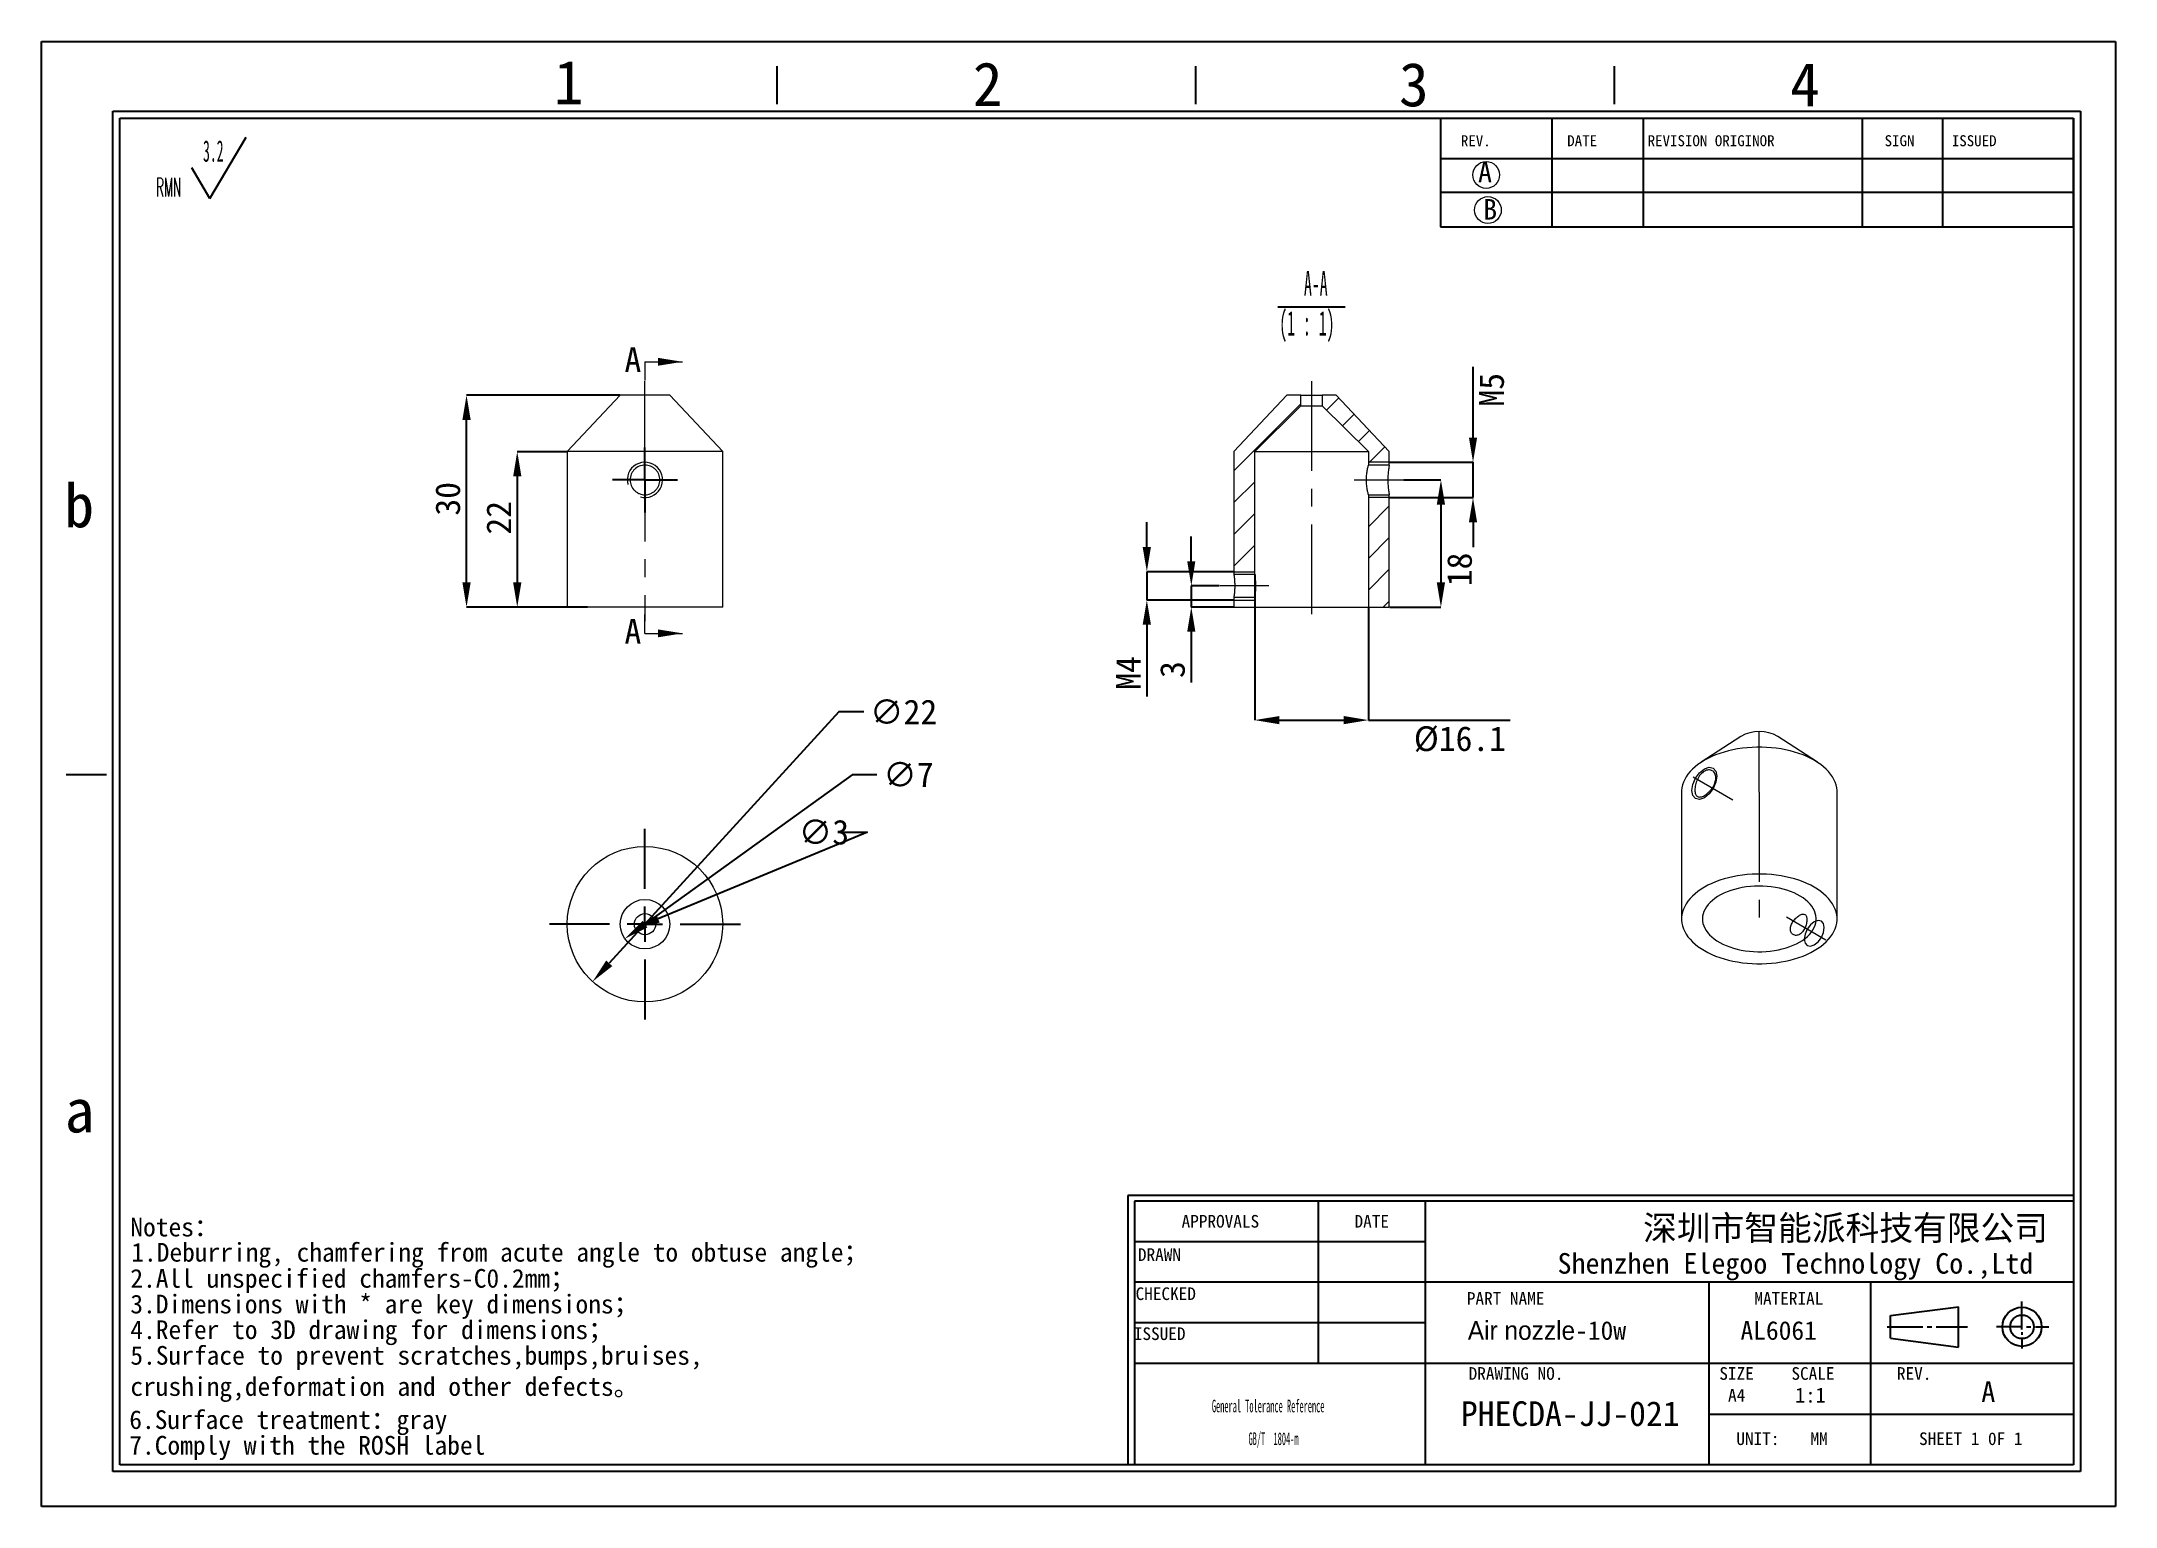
# Model space of a CAD drawing. Header units: millimetres. Extents: x 2 to 295, y 1 to 209.
import ezdxf

# ---------------------------------------------------------------- set-up
doc = ezdxf.new("R2010")
doc.units = ezdxf.units.MM
doc.header["$PDSIZE"] = -1
doc.linetypes.add('CENTERX2', pattern=[20.32, 12.7, -2.54, 2.54, -2.54])
doc.layers.add('SLD-0', color=179, linetype='Continuous')
doc.layers.add('蓝色线', color=5, linetype='Continuous', lineweight=15)
doc.styles.add('C', font='simfang.ttf')
doc.styles.add('SLDTEXTSTYLE1', font='TXT', dxfattribs={"width": 0.469, "bigfont": 'bigfont'})
doc.styles.add('SLDTEXTSTYLE2', font='TXT', dxfattribs={"width": 0.469})
doc.styles.add('SLDTEXTSTYLE8', font='TXT', dxfattribs={"width": 0.484})
doc.dimstyles.new('SLDDIMSTYLE0', dxfattribs={"dimtxt": 3.5, "dimasz": 3.5, "dimexe": 0, "dimexo": 0.0625, "dimgap": 0.875, "dimtad": 2, "dimrnd": 1e-09, "dimzin": 12, "dimdsep": 46, "dimtxsty": 'SLDTEXTSTYLE2', "dimsah": 1, "dimcen": 0.09, "dimadec": 0, "dimazin": 3, "dimtfac": 1, "dimtofl": 0, "dimtmove": 0, "dimatfit": 3, "dimfxl": 1, "dimfrac": 2, "dimtolj": 1, "dimtzin": 12, "dimarcsym": 0})
doc.dimstyles.new('SLDDIMSTYLE1', dxfattribs={"dimtxt": 3.5, "dimasz": 3.5, "dimexe": 0, "dimexo": 0.0625, "dimgap": 0.875, "dimtad": 0, "dimtih": 1, "dimtoh": 1, "dimrnd": 1e-09, "dimzin": 12, "dimdsep": 46, "dimtxsty": 'SLDTEXTSTYLE2', "dimsah": 1, "dimcen": 0, "dimadec": 0, "dimazin": 3, "dimtfac": 1, "dimtmove": 0, "dimatfit": 3, "dimfxl": 1, "dimfrac": 2, "dimtolj": 1, "dimtzin": 12, "dimarcsym": 0})
doc.dimstyles.new('SLDDIMSTYLE2', dxfattribs={"dimtxt": 3.5, "dimasz": 3.5, "dimexe": 0, "dimexo": 0.0625, "dimgap": 0.875, "dimtad": 2, "dimrnd": 1e-09, "dimzin": 12, "dimdsep": 46, "dimtxsty": 'SLDTEXTSTYLE2', "dimsah": 1, "dimcen": 0.09, "dimadec": 0, "dimazin": 3, "dimtfac": 1, "dimtmove": 0, "dimatfit": 0, "dimfxl": 1, "dimfrac": 2, "dimtolj": 1, "dimtzin": 12, "dimarcsym": 0})

# ---------------------------------------------------------------- blocks, each defined once
blk = doc.blocks.new('SW_NOTE_0')
at = {"layer": 'SLD-0', "color": 0, "attachment_point": 1, "style": 'C'}
for s, insert, char_height in [('Notes：', (0, 3.41), 2.646), ('1.Deburring, chamfering from acute angle to obtuse angle；', (0.13, -0.16), 2.6458), ('2.All unspecified chamfers-C0.2mm；', (0, -3.85), 2.6458), ('3.{\\fSimSun|b0|i0|c134|p2;Dimensions with * are key dimensions}；', (0, -7.49), 2.6458), ('4.Refer to 3D drawing for dimensions；', (0, -11.12), 2.6458), ('5.Surface to prevent scratches,bumps,bruises,\\Pcrushing,deformation and other defects。', (0, -14.75), 2.6458), ('6.Surface treatment：gray', (-0.15, -23.85), 2.6458), ('7.Comply with the ROSH label', (-0.15, -27.48), 2.6458)]:
    blk.add_mtext(s, dxfattribs=dict(at, insert=insert, char_height=char_height))
blk = doc.blocks.new('SW_NOTE_1')
at = {"layer": 'SLD-0', "color": 0}
for q in [(12.74, 9.16), (5.08, 4.83)]:
    blk.add_line((7.63, 0.49), q, dxfattribs=at)
at = {"layer": 'SLD-0', "color": 0, "attachment_point": 1}
for s, insert, char_height, style in [('3.2', (6.66, 8.73), 3.032, 'SLDTEXTSTYLE2'), ('{\\Ftxt,bigfont|c134;RMN}', (0, 3.41), 2.6458, 'SLDTEXTSTYLE1')]:
    blk.add_mtext(s, dxfattribs=dict(at, insert=insert, char_height=char_height, style=style))
blk = doc.blocks.new('SW_NOTE_2')
at = {"layer": 'SLD-0', "color": 0, "char_height": 1.7927, "attachment_point": 2, "style": 'SLDTEXTSTYLE8'}
for s, insert in [('General Tolerance Reference', (12.75, 2.31)), ('GB/T  1804-m', (13.51, -2.32))]:
    blk.add_mtext(s, dxfattribs=dict(at, insert=insert))
blk = doc.blocks.new('_D')
at = {"layer": 'Defpoints', "color": 0}
for p in [(61.74, 158.61), (83.5, 158.61), (78.95, 128.61)]:
    blk.add_point(p, dxfattribs=at)
at = {"layer": '蓝色线', "color": 0, "lineweight": -2}
for p, q in [((83.43, 158.61), (61.74, 158.61)), ((61.74, 132.11), (61.74, 155.11)), ((78.88, 128.61), (61.74, 128.61))]:
    blk.add_line(p, q, dxfattribs=at)
at = {"layer": '蓝色线', "color": 0}
for points in [[(61.16, 155.11), (62.33, 155.11), (61.74, 158.61)], [(61.16, 132.11), (62.33, 132.11), (61.74, 128.61)]]:
    blk.add_solid(points, dxfattribs=at)
at = {"layer": '蓝色线', "color": 0, "insert": (57.33, 143.94), "char_height": 3.5, "attachment_point": 2, "rotation": 90, "style": 'C'}
blk.add_mtext('\\A1;30', dxfattribs=at)
blk = doc.blocks.new('_D_1')
at = {"layer": 'Defpoints', "color": 0}
for p in [(76, 150.61), (68.92, 128.61), (76, 128.61)]:
    blk.add_point(p, dxfattribs=at)
at = {"layer": '蓝色线', "color": 0, "lineweight": -2}
for p, q in [((75.93, 150.61), (68.92, 150.61)), ((68.92, 147.11), (68.92, 132.11)), ((75.93, 128.61), (68.92, 128.61))]:
    blk.add_line(p, q, dxfattribs=at)
at = {"layer": '蓝色线', "color": 0}
for points in [[(68.34, 147.11), (69.51, 147.11), (68.92, 150.61)], [(68.34, 132.11), (69.51, 132.11), (68.92, 128.61)]]:
    blk.add_solid(points, dxfattribs=at)
at = {"layer": '蓝色线', "color": 0, "insert": (64.55, 141.25), "char_height": 3.5, "attachment_point": 2, "rotation": 90, "style": 'C'}
blk.add_mtext('\\A1;22', dxfattribs=at)
blk = doc.blocks.new('SW_CENTERMARKSYMBOL_0')
at = {"layer": 'SLD-0', "color": 0}
for p, q in [((0, 2.5), (0, 4.6)), ((-2.5, 0), (-4.6, 0)), ((0, 0), (-2.5, 0)), ((0, 0), (0, 2.5)), ((0, 0), (0, -2.5)), ((0, 0), (2.5, 0)), ((2.5, 0), (4.6, 0)), ((0, -2.5), (0, -4.6))]:
    blk.add_line(p, q, dxfattribs=at)
blk = doc.blocks.new('_D_2')
at = {"layer": 'Defpoints', "color": 0}
for p in [(94.42, 91.84), (79.58, 75.6)]:
    blk.add_point(p, dxfattribs=at)
at = {"layer": '蓝色线', "color": 0, "lineweight": -2}
for p, q in [((114.45, 113.77), (81.94, 78.19)), ((117.95, 113.77), (114.45, 113.77))]:
    blk.add_line(p, q, dxfattribs=at)
at = {"layer": '蓝色线', "color": 0}
blk.add_solid([(81.51, 78.58), (82.37, 77.79), (79.58, 75.6)], dxfattribs=at)
at = {"layer": '蓝色线', "color": 0, "insert": (118.83, 115.52), "char_height": 3.5, "attachment_point": 1, "style": 'C'}
blk.add_mtext('\\A1;∅22', dxfattribs=at)
blk = doc.blocks.new('_D_3')
at = {"layer": 'Defpoints', "color": 0}
for p in [(89.84, 85.77), (84.16, 81.68)]:
    blk.add_point(p, dxfattribs=at)
at = {"layer": '蓝色线', "color": 0, "lineweight": -2}
for p, q in [((116.33, 104.88), (87, 83.72)), ((119.83, 104.88), (116.33, 104.88))]:
    blk.add_line(p, q, dxfattribs=at)
at = {"layer": '蓝色线', "color": 0}
blk.add_solid([(86.66, 84.2), (87.34, 83.25), (84.16, 81.68)], dxfattribs=at)
at = {"layer": '蓝色线', "color": 0, "insert": (120.71, 106.65), "char_height": 3.5, "attachment_point": 1, "style": 'C'}
blk.add_mtext('\\A1;∅7', dxfattribs=at)
blk = doc.blocks.new('_D_4')
at = {"layer": 'Defpoints', "color": 0}
for p in [(85.61, 83.15), (88.38, 84.3)]:
    blk.add_point(p, dxfattribs=at)
at = {"layer": '蓝色线', "color": 0, "lineweight": -2}
for p, q in [((118.5, 96.74), (88.84, 84.49)), ((115, 96.74), (118.5, 96.74))]:
    blk.add_line(p, q, dxfattribs=at)
at = {"layer": '蓝色线', "color": 0}
blk.add_solid([(88.62, 85.03), (89.07, 83.95), (85.61, 83.15)], dxfattribs=at)
at = {"layer": '蓝色线', "color": 0, "insert": (108.74, 98.51), "char_height": 3.5, "attachment_point": 1, "style": 'C'}
blk.add_mtext('\\A1;∅3', dxfattribs=at)
blk = doc.blocks.new('SW_CENTERMARKSYMBOL_1')
at = {"layer": 'SLD-0', "color": 0}
for p, q in [((0, 5), (0, 13.5)), ((-5, 0), (-13.5, 0)), ((0, 0), (-2.5, 0)), ((0, 0), (0, 2.5)), ((0, 0), (0, -2.5)), ((0, 0), (2.5, 0)), ((5, 0), (13.5, 0)), ((0, -5), (0, -13.5))]:
    blk.add_line(p, q, dxfattribs=at)
blk = doc.blocks.new('_D_5')
at = {"layer": 'Defpoints', "color": 0}
for p in [(158.02, 133.61), (170.33, 133.61), (170.33, 129.61)]:
    blk.add_point(p, dxfattribs=at)
at = {"layer": '蓝色线', "color": 0, "lineweight": -2}
for p, q in [((158.02, 137.11), (158.02, 140.61)), ((170.27, 133.61), (158.02, 133.61)), ((158.02, 133.61), (158.02, 129.61)), ((170.27, 129.61), (158.02, 129.61)), ((158.02, 126.11), (158.02, 115.96))]:
    blk.add_line(p, q, dxfattribs=at)
at = {"layer": '蓝色线', "color": 0}
for points in [[(157.43, 137.11), (158.6, 137.11), (158.02, 133.61)], [(157.43, 126.11), (158.6, 126.11), (158.02, 129.61)]]:
    blk.add_solid(points, dxfattribs=at)
at = {"layer": '蓝色线', "color": 0, "insert": (153.64, 119.29), "char_height": 3.5, "attachment_point": 2, "rotation": 90, "style": 'C'}
blk.add_mtext('\\A1;M4', dxfattribs=at)
blk = doc.blocks.new('_D_6')
at = {"layer": 'Defpoints', "color": 0}
for p in [(192.33, 149.11), (204.18, 149.11), (192.33, 144.11)]:
    blk.add_point(p, dxfattribs=at)
at = {"layer": '蓝色线', "color": 0, "lineweight": -2}
for p, q in [((204.18, 152.61), (204.18, 162.62)), ((192.39, 149.11), (204.18, 149.11)), ((204.18, 144.11), (204.18, 149.11)), ((192.39, 144.11), (204.18, 144.11)), ((204.18, 140.61), (204.18, 137.11))]:
    blk.add_line(p, q, dxfattribs=at)
at = {"layer": '蓝色线', "color": 0}
for points in [[(203.6, 152.61), (204.76, 152.61), (204.18, 149.11)], [(203.6, 140.61), (204.76, 140.61), (204.18, 144.11)]]:
    blk.add_solid(points, dxfattribs=at)
at = {"layer": '蓝色线', "color": 0, "insert": (205.05, 159.37), "char_height": 3.5, "attachment_point": 2, "rotation": 90, "style": 'C'}
blk.add_mtext('\\A1;M5', dxfattribs=at)
blk = doc.blocks.new('_D_7')
at = {"layer": 'Defpoints', "color": 0}
for p in [(194.33, 146.61), (192.33, 128.61), (199.64, 128.61)]:
    blk.add_point(p, dxfattribs=at)
at = {"layer": '蓝色线', "color": 0, "lineweight": -2}
for p, q in [((194.39, 146.61), (199.64, 146.61)), ((199.64, 143.11), (199.64, 132.11)), ((192.39, 128.61), (199.64, 128.61))]:
    blk.add_line(p, q, dxfattribs=at)
at = {"layer": '蓝色线', "color": 0}
for points in [[(199.05, 143.11), (200.22, 143.11), (199.64, 146.61)], [(199.05, 132.11), (200.22, 132.11), (199.64, 128.61)]]:
    blk.add_solid(points, dxfattribs=at)
at = {"layer": '蓝色线', "color": 0, "insert": (200.51, 133.94), "char_height": 3.5, "attachment_point": 2, "rotation": 90, "style": 'C'}
blk.add_mtext('\\A1;18', dxfattribs=at)
blk = doc.blocks.new('_D_8')
at = {"layer": 'Defpoints', "color": 0}
for p in [(168.33, 131.61), (164.31, 128.61), (170.33, 128.61)]:
    blk.add_point(p, dxfattribs=at)
at = {"layer": '蓝色线', "color": 0, "lineweight": -2}
for p, q in [((164.31, 135.11), (164.31, 138.61)), ((168.27, 131.61), (164.31, 131.61)), ((164.31, 131.61), (164.31, 128.61)), ((170.27, 128.61), (164.31, 128.61)), ((164.31, 125.11), (164.31, 117.92))]:
    blk.add_line(p, q, dxfattribs=at)
at = {"layer": '蓝色线', "color": 0}
for points in [[(163.73, 135.11), (164.89, 135.11), (164.31, 131.61)], [(163.73, 125.11), (164.89, 125.11), (164.31, 128.61)]]:
    blk.add_solid(points, dxfattribs=at)
at = {"layer": '蓝色线', "color": 0, "insert": (159.89, 119.77), "char_height": 3.5, "attachment_point": 2, "rotation": 90, "style": 'C'}
blk.add_mtext('\\A1;3', dxfattribs=at)
blk = doc.blocks.new('_D_9')
at = {"layer": 'Defpoints', "color": 0}
for p in [(173.28, 133.26), (189.38, 128.61), (189.38, 112.61)]:
    blk.add_point(p, dxfattribs=at)
at = {"layer": '蓝色线', "color": 0, "lineweight": -2}
for p, q in [((173.28, 133.2), (173.28, 112.61)), ((189.38, 128.55), (189.38, 112.61)), ((176.78, 112.61), (185.88, 112.61)), ((189.38, 112.61), (209.46, 112.61))]:
    blk.add_line(p, q, dxfattribs=at)
at = {"layer": '蓝色线', "color": 0}
for points in [[(176.78, 113.19), (176.78, 112.03), (173.28, 112.61)], [(185.88, 113.19), (185.88, 112.03), (189.38, 112.61)]]:
    blk.add_solid(points, dxfattribs=at)
at = {"layer": '蓝色线', "color": 0, "insert": (202.33, 111.74), "char_height": 3.5, "attachment_point": 2, "style": 'C'}
blk.add_mtext('\\A1;%%c16.1', dxfattribs=at)
blk = doc.blocks.new('SW_NOTE_3')
at = {"layer": 'SLD-0', "color": 0}
blk.add_line((-2.72, -0.57), (6.81, -0.57), dxfattribs=at)
at = {"layer": 'SLD-0', "color": 0, "char_height": 3.5, "attachment_point": 2, "style": 'SLDTEXTSTYLE2'}
for s, insert in [('A-A', (2.64, 4.51)), ('(1 : 1)', (1.38, -1.14))]:
    blk.add_mtext(s, dxfattribs=dict(at, insert=insert))

msp = doc.modelspace()

# ---------------------------------------------------------------- hatches: boundary and pattern name
at = {"linetype": 'Continuous', "lineweight": 0}
h = msp.add_hatch(dxfattribs=at)
h.set_pattern_fill('ANSI31', angle=3e-322, style=0)
h.paths.add_polyline_path([(179.832, 158.611), (177.832, 158.611), (170.332, 150.611), (170.332, 133.261), (173.282, 133.261), (173.282, 150.611), (179.832, 157.111)], flags=0)
h = msp.add_hatch(dxfattribs=at)
h.set_pattern_fill('ANSI31', angle=3e-322, style=0)
h.paths.add_polyline_path([(192.332, 148.711), (192.332, 150.611), (184.832, 158.611), (182.832, 158.611), (182.832, 157.111), (189.382, 150.611), (189.382, 148.711)], flags=0)
h = msp.add_hatch(dxfattribs=at)
h.set_pattern_fill('ANSI31', angle=3e-322, style=0)
h.paths.add_polyline_path([(189.382, 144.511), (189.382, 128.611), (192.332, 128.611), (192.332, 144.511)], flags=0)
h = msp.add_hatch(dxfattribs=at)
h.set_pattern_fill('ANSI31', angle=3e-322, style=0)
h.paths.add_polyline_path([(170.332, 129.961), (170.332, 128.611), (173.282, 128.611), (173.282, 129.961)], flags=0)

# ---------------------------------------------------------------- linework, layer by layer
at = {"color": 7, "linetype": 'Continuous', "lineweight": 0}
for p, q in [((86.997, 163.331), (86.997, 160.671)), ((86.997, 163.331), (92.317, 163.331)), ((192.332, 149.111), (189.382, 149.111)), ((192.332, 144.111), (189.382, 144.111)), ((170.332, 133.611), (173.282, 133.611)), ((170.332, 129.611), (173.282, 129.611)), ((86.997, 124.891), (86.997, 127.551)), ((86.997, 124.891), (92.317, 124.891))]:
    msp.add_line(p, q, dxfattribs=at)
at = {"color": 7, "linetype": 'Continuous', "lineweight": 15}
for p, q in [((83.497, 158.611), (75.997, 150.611)), ((90.497, 158.611), (83.497, 158.611)), ((97.997, 150.611), (90.497, 158.611)), ((177.832, 158.611), (170.332, 150.611)), ((179.832, 158.611), (177.832, 158.611)), ((179.832, 157.111), (179.832, 158.611)), ((179.832, 158.611), (182.832, 158.611)), ((182.832, 158.611), (182.832, 157.111)), ((184.832, 158.611), (182.832, 158.611)), ((192.332, 150.611), (184.832, 158.611)), ((173.282, 150.611), (179.832, 157.111)), ((179.832, 157.111), (182.832, 157.111)), ((182.832, 157.111), (189.382, 150.611)), ((75.997, 150.611), (75.997, 128.611)), ((97.997, 150.611), (75.997, 150.611)), ((97.997, 128.611), (97.997, 150.611)), ((170.332, 150.611), (170.332, 133.261)), ((173.282, 133.261), (173.282, 150.611)), ((173.282, 150.611), (189.382, 150.611)), ((189.382, 150.611), (189.382, 148.711)), ((192.332, 148.711), (192.332, 150.611)), ((192.332, 148.711), (189.382, 148.711)), ((189.382, 144.511), (189.382, 128.611)), ((189.382, 144.511), (192.332, 144.511)), ((192.332, 128.611), (192.332, 144.511)), ((170.332, 133.261), (173.282, 133.261)), ((170.332, 129.961), (170.332, 128.611)), ((173.282, 129.961), (170.332, 129.961)), ((173.282, 128.611), (173.282, 129.961)), ((97.997, 128.611), (75.997, 128.611)), ((170.332, 128.611), (173.282, 128.611)), ((173.282, 128.611), (189.382, 128.611)), ((189.382, 128.611), (192.332, 128.611)), ((242.076, 110.307), (236.46, 106.644)), ((252.934, 106.644), (247.318, 110.307)), ((233.697, 102.435), (233.697, 84.471)), ((255.697, 84.471), (255.697, 102.435))]:
    msp.add_line(p, q, dxfattribs=at)
at = {"color": 7, "linetype": 'Continuous', "lineweight": 15, "flags": 128}
for points in [[(255.697, 102.435), (255.692, 102.635), (255.648, 103.033), (255.562, 103.429), (255.432, 103.821), (255.26, 104.207), (255.047, 104.586), (254.792, 104.957), (254.498, 105.318), (254.165, 105.668), (253.795, 106.005), (253.389, 106.327), (252.948, 106.635), (252.475, 106.926), (251.971, 107.199), (251.439, 107.453), (250.88, 107.687), (250.296, 107.901), (249.691, 108.093), (249.066, 108.263), (248.423, 108.41), (247.766, 108.533), (247.097, 108.633), (246.418, 108.707), (245.732, 108.757), (245.042, 108.782), (244.351, 108.782), (243.662, 108.757), (242.976, 108.707), (242.297, 108.633), (241.628, 108.533), (240.971, 108.41), (240.328, 108.263), (239.703, 108.093), (239.098, 107.901), (238.514, 107.687), (237.955, 107.453), (237.423, 107.199), (236.919, 106.926), (236.446, 106.635), (236.005, 106.327), (235.599, 106.005), (235.229, 105.668), (234.896, 105.318), (234.602, 104.957), (234.347, 104.586), (234.134, 104.207), (233.962, 103.821), (233.832, 103.429), (233.746, 103.033), (233.702, 102.635), (233.697, 102.435)], [(252.475, 79.981), (252.948, 80.272), (253.389, 80.579), (253.795, 80.902), (254.165, 81.239), (254.498, 81.588), (254.792, 81.949), (255.047, 82.32), (255.26, 82.7), (255.432, 83.086), (255.562, 83.478), (255.648, 83.874), (255.692, 84.272), (255.692, 84.671), (255.648, 85.069), (255.562, 85.465), (255.432, 85.857), (255.26, 86.243), (255.047, 86.622), (254.792, 86.993), (254.498, 87.354), (254.165, 87.704), (253.795, 88.041), (253.389, 88.363), (252.948, 88.671), (252.475, 88.962), (251.971, 89.235), (251.439, 89.489), (250.88, 89.724), (250.296, 89.937), (249.691, 90.129), (249.066, 90.299), (248.423, 90.446), (247.766, 90.569), (247.097, 90.669), (246.418, 90.743), (245.732, 90.793), (245.042, 90.818), (244.351, 90.818), (243.662, 90.793), (242.976, 90.743), (242.297, 90.669), (241.628, 90.569), (240.971, 90.446), (240.328, 90.299), (239.703, 90.129), (239.098, 89.937), (238.514, 89.724), (237.955, 89.489), (237.423, 89.235), (236.919, 88.962), (236.446, 88.671), (236.005, 88.363), (235.599, 88.041), (235.229, 87.704), (234.896, 87.354), (234.602, 86.993), (234.347, 86.622), (234.134, 86.243), (233.962, 85.857), (233.832, 85.465), (233.746, 85.069), (233.702, 84.671), (233.702, 84.272), (233.746, 83.874), (233.832, 83.478), (233.962, 83.086), (234.134, 82.7), (234.347, 82.32), (234.602, 81.949), (234.896, 81.588), (235.229, 81.239), (235.599, 80.902), (236.005, 80.579), (236.446, 80.272), (236.919, 79.981), (237.423, 79.708), (237.955, 79.454), (238.514, 79.219), (239.098, 79.006), (239.703, 78.813), (240.328, 78.644), (240.971, 78.497), (241.628, 78.373), (242.297, 78.274), (242.976, 78.199), (243.662, 78.149), (244.351, 78.124), (245.042, 78.124), (245.732, 78.149), (246.418, 78.199), (247.097, 78.274), (247.766, 78.373), (248.423, 78.497), (249.066, 78.644), (249.691, 78.813), (250.296, 79.006), (250.88, 79.219), (251.439, 79.454), (251.971, 79.708), (252.475, 79.981)], [(250.389, 81.185), (250.794, 81.437), (251.166, 81.705), (251.502, 81.989), (251.801, 82.285), (252.061, 82.594), (252.281, 82.913), (252.46, 83.241), (252.596, 83.575), (252.689, 83.915), (252.738, 84.257), (252.744, 84.6), (252.705, 84.943), (252.623, 85.283), (252.498, 85.619), (252.33, 85.948), (252.12, 86.27), (251.87, 86.581), (251.58, 86.881), (251.253, 87.168), (250.89, 87.44), (250.493, 87.696), (250.065, 87.934), (249.607, 88.154), (249.123, 88.353), (248.614, 88.531), (248.084, 88.687), (247.535, 88.82), (246.971, 88.929), (246.395, 89.014), (245.809, 89.074), (245.217, 89.109), (244.623, 89.118), (244.028, 89.103), (243.438, 89.061), (242.854, 88.995), (242.28, 88.904), (241.72, 88.789), (241.176, 88.65), (240.651, 88.489), (240.148, 88.305), (239.67, 88.101), (239.219, 87.877), (238.798, 87.634), (238.41, 87.374), (238.056, 87.098), (237.738, 86.807), (237.458, 86.504), (237.218, 86.19), (237.018, 85.867), (236.861, 85.535), (236.746, 85.198), (236.675, 84.857), (236.647, 84.514), (236.664, 84.171), (236.724, 83.829), (236.828, 83.491), (236.975, 83.158), (237.164, 82.833), (237.394, 82.516), (237.664, 82.21), (237.973, 81.916), (238.318, 81.637), (238.698, 81.372), (239.111, 81.125), (239.554, 80.896), (240.026, 80.687), (240.523, 80.498), (241.042, 80.331), (241.582, 80.186), (242.139, 80.065), (242.709, 79.968), (243.291, 79.896), (243.88, 79.848), (244.474, 79.826), (245.069, 79.829), (245.662, 79.858), (246.249, 79.911), (246.828, 79.99), (247.396, 80.093), (247.949, 80.22), (248.484, 80.37), (248.998, 80.543), (249.489, 80.737), (249.953, 80.952), (250.389, 81.185)]]:
    msp.add_lwpolyline(points, dxfattribs=at)
at = {"color": 7, "linetype": 'Continuous', "lineweight": 0, "flags": 128}
for points in [[(238.687, 104.68), (238.552, 103.821), (238.169, 102.938), (237.595, 102.164), (236.919, 101.618), (236.242, 101.383), (235.669, 101.494), (235.286, 101.935), (235.151, 102.639), (235.286, 103.498), (235.669, 104.381), (236.242, 105.155), (236.919, 105.701), (237.595, 105.936), (238.169, 105.824), (238.552, 105.383), (238.687, 104.68)], [(251.061, 81.614), (251.169, 81.052), (251.475, 80.699), (251.934, 80.61), (252.475, 80.798), (253.016, 81.234), (253.475, 81.853), (253.782, 82.56), (253.889, 83.247), (253.782, 83.81), (253.475, 84.163), (253.016, 84.252), (252.475, 84.064), (251.934, 83.627), (251.475, 83.008), (251.169, 82.301), (251.061, 81.614)]]:
    msp.add_lwpolyline(points, dxfattribs=at)
at = {"color": 7, "linetype": 'Continuous', "lineweight": 15}
for radius in [11, 3.5, 1.5]:
    msp.add_circle((86.997, 83.722), radius, dxfattribs=at)
at = {"color": 7, "linetype": 'Continuous', "lineweight": 0}
msp.add_arc((86.997, 146.611), 2.5, 255, 195, dxfattribs=at)
at = {"color": 7, "linetype": 'Continuous', "lineweight": 15}
msp.add_arc((244.697, 105.74), 5.265, 60.14828, 119.85172, dxfattribs=at)
for points, knots in [([(84.897, 146.611), (84.897, 146.75), (84.91, 146.887), (84.964, 147.155), (85.004, 147.289), (85.11, 147.543), (85.174, 147.664), (85.327, 147.892), (85.415, 147.999), (85.705, 148.289), (85.939, 148.445), (86.444, 148.655), (86.721, 148.711), (87.133, 148.711), (87.272, 148.697), (87.542, 148.643), (87.673, 148.604), (87.927, 148.498), (88.05, 148.433), (88.277, 148.281), (88.383, 148.194), (88.579, 147.998), (88.665, 147.893), (88.818, 147.666), (88.883, 147.543), (88.989, 147.289), (89.029, 147.158), (89.083, 146.888), (89.096, 146.749), (89.097, 146.337), (89.041, 146.06), (88.884, 145.681), (88.819, 145.558), (88.666, 145.33), (88.58, 145.224), (88.386, 145.03), (88.278, 144.942), (88.051, 144.79), (87.931, 144.725), (87.549, 144.566), (87.275, 144.511), (86.859, 144.511), (86.723, 144.524), (86.454, 144.578), (86.32, 144.618), (86.066, 144.723), (85.945, 144.788), (85.717, 144.94), (85.609, 145.028), (85.319, 145.318), (85.163, 145.551), (85.005, 145.93), (84.964, 146.063), (84.91, 146.334), (84.897, 146.472), (84.897, 146.611)], [0, 0, 0, 0, 0.03125, 0.03125, 0.0625, 0.0625, 0.09375, 0.09375, 0.125, 0.125, 0.1875, 0.1875, 0.25, 0.25, 0.28125, 0.28125, 0.3125, 0.3125, 0.34375, 0.34375, 0.375, 0.375, 0.40625, 0.40625, 0.4375, 0.4375, 0.46875, 0.46875, 0.5, 0.5, 0.5625, 0.5625, 0.59375, 0.59375, 0.625, 0.625, 0.65625, 0.65625, 0.6875, 0.6875, 0.75, 0.75, 0.78125, 0.78125, 0.8125, 0.8125, 0.84375, 0.84375, 0.875, 0.875, 0.9375, 0.9375, 0.96875, 0.96875, 1, 1, 1, 1]), ([(189.382, 144.511), (189.382, 144.511), (189.378, 144.525), (189.364, 144.579), (189.354, 144.619), (189.316, 144.778), (189.28, 144.932), (189.225, 145.224), (189.207, 145.329), (189.173, 145.556), (189.158, 145.679), (189.132, 145.933), (189.121, 146.064), (189.107, 146.334), (189.103, 146.474), (189.103, 146.886), (189.119, 147.163), (189.158, 147.543), (189.174, 147.665), (189.207, 147.893), (189.225, 147.998), (189.262, 148.192), (189.28, 148.28), (189.313, 148.432), (189.328, 148.497), (189.354, 148.603), (189.364, 148.643), (189.378, 148.697), (189.382, 148.711), (189.382, 148.711)], [0, 0, 0, 0, 0.0625, 0.0625, 0.125, 0.125, 0.25, 0.25, 0.3125, 0.3125, 0.375, 0.375, 0.4375, 0.4375, 0.5, 0.5, 0.625, 0.625, 0.6875, 0.6875, 0.75, 0.75, 0.8125, 0.8125, 0.875, 0.875, 0.9375, 0.9375, 1, 1, 1, 1]), ([(192.332, 148.711), (192.332, 148.711), (192.329, 148.697), (192.319, 148.643), (192.312, 148.603), (192.293, 148.498), (192.282, 148.432), (192.258, 148.28), (192.244, 148.193), (192.218, 147.997), (192.205, 147.892), (192.18, 147.664), (192.169, 147.542), (192.15, 147.288), (192.142, 147.157), (192.132, 146.887), (192.129, 146.747), (192.13, 146.336), (192.141, 146.059), (192.169, 145.68), (192.18, 145.557), (192.205, 145.328), (192.218, 145.223), (192.244, 145.029), (192.258, 144.941), (192.282, 144.789), (192.293, 144.724), (192.321, 144.566), (192.332, 144.511), (192.332, 144.511)], [0, 0, 0, 0, 0.0625, 0.0625, 0.125, 0.125, 0.1875, 0.1875, 0.25, 0.25, 0.3125, 0.3125, 0.375, 0.375, 0.4375, 0.4375, 0.5, 0.5, 0.625, 0.625, 0.6875, 0.6875, 0.75, 0.75, 0.8125, 0.8125, 0.875, 0.875, 1, 1, 1, 1]), ([(170.332, 133.261), (170.332, 133.261), (170.333, 133.25), (170.34, 133.208), (170.344, 133.176), (170.356, 133.093), (170.363, 133.043), (170.378, 132.923), (170.386, 132.853), (170.41, 132.626), (170.426, 132.442), (170.449, 132.045), (170.456, 131.828), (170.456, 131.5), (170.455, 131.393), (170.448, 131.182), (170.444, 131.077), (170.432, 130.878), (170.425, 130.783), (170.41, 130.604), (170.402, 130.519), (170.378, 130.291), (170.361, 130.169), (170.339, 130.004), (170.332, 129.961), (170.332, 129.961)], [0, 0, 0, 0, 0.0625, 0.0625, 0.125, 0.125, 0.1875, 0.1875, 0.25, 0.25, 0.375, 0.375, 0.5, 0.5, 0.5625, 0.5625, 0.625, 0.625, 0.6875, 0.6875, 0.75, 0.75, 0.875, 0.875, 1, 1, 1, 1]), ([(173.282, 129.961), (173.282, 129.961), (173.284, 129.971), (173.292, 130.014), (173.299, 130.046), (173.315, 130.128), (173.324, 130.179), (173.344, 130.299), (173.356, 130.368), (173.389, 130.596), (173.411, 130.779), (173.443, 131.176), (173.453, 131.393), (173.453, 131.721), (173.45, 131.829), (173.442, 132.04), (173.435, 132.145), (173.419, 132.344), (173.41, 132.439), (173.389, 132.618), (173.378, 132.703), (173.344, 132.93), (173.322, 133.053), (173.291, 133.217), (173.282, 133.261), (173.282, 133.261)], [0, 0, 0, 0, 0.0625, 0.0625, 0.125, 0.125, 0.1875, 0.1875, 0.25, 0.25, 0.375, 0.375, 0.5, 0.5, 0.5625, 0.5625, 0.625, 0.625, 0.6875, 0.6875, 0.75, 0.75, 0.875, 0.875, 1, 1, 1, 1]), ([(235.577, 102.72), (235.577, 102.833), (235.585, 102.951), (235.615, 103.197), (235.639, 103.326), (235.7, 103.584), (235.738, 103.713), (235.828, 103.972), (235.881, 104.101), (236.058, 104.472), (236.205, 104.706), (236.536, 105.099), (236.724, 105.261), (237.015, 105.43), (237.116, 105.474), (237.313, 105.536), (237.411, 105.555), (237.604, 105.565), (237.699, 105.557), (237.877, 105.515), (237.961, 105.482), (238.118, 105.392), (238.189, 105.336), (238.314, 105.202), (238.368, 105.124), (238.456, 104.952), (238.49, 104.858), (238.535, 104.656), (238.547, 104.547), (238.547, 104.211), (238.5, 103.967), (238.369, 103.604), (238.315, 103.482), (238.189, 103.243), (238.119, 103.127), (237.963, 102.9), (237.878, 102.789), (237.7, 102.582), (237.607, 102.485), (237.317, 102.211), (237.116, 102.059), (236.822, 101.889), (236.727, 101.843), (236.544, 101.772), (236.455, 101.748), (236.288, 101.722), (236.211, 101.721), (236.066, 101.743), (236, 101.765), (235.823, 101.867), (235.731, 101.983), (235.639, 102.217), (235.616, 102.306), (235.585, 102.501), (235.577, 102.606), (235.577, 102.72)], [0, 0, 0, 0, 0.03125, 0.03125, 0.0625, 0.0625, 0.09375, 0.09375, 0.125, 0.125, 0.1875, 0.1875, 0.25, 0.25, 0.28125, 0.28125, 0.3125, 0.3125, 0.34375, 0.34375, 0.375, 0.375, 0.40625, 0.40625, 0.4375, 0.4375, 0.46875, 0.46875, 0.5, 0.5, 0.5625, 0.5625, 0.59375, 0.59375, 0.625, 0.625, 0.65625, 0.65625, 0.6875, 0.6875, 0.75, 0.75, 0.78125, 0.78125, 0.8125, 0.8125, 0.84375, 0.84375, 0.875, 0.875, 0.9375, 0.9375, 0.96875, 0.96875, 1, 1, 1, 1]), ([(251.435, 84.378), (251.435, 84.468), (251.429, 84.55), (251.405, 84.702), (251.387, 84.772), (251.34, 84.894), (251.311, 84.947), (251.241, 85.036), (251.2, 85.072), (251.062, 85.152), (250.948, 85.168), (250.69, 85.128), (250.542, 85.071), (250.314, 84.939), (250.234, 84.886), (250.079, 84.769), (250.001, 84.704), (249.772, 84.489), (249.629, 84.325), (249.442, 84.057), (249.386, 83.966), (249.287, 83.78), (249.244, 83.684), (249.174, 83.494), (249.147, 83.4), (249.111, 83.213), (249.102, 83.12), (249.102, 82.856), (249.139, 82.692), (249.243, 82.489), (249.286, 82.427), (249.386, 82.321), (249.442, 82.277), (249.565, 82.206), (249.633, 82.179), (249.773, 82.146), (249.847, 82.139), (250.076, 82.15), (250.234, 82.198), (250.465, 82.332), (250.54, 82.385), (250.683, 82.509), (250.753, 82.581), (250.883, 82.736), (250.944, 82.82), (251.056, 82.999), (251.108, 83.095), (251.245, 83.387), (251.316, 83.596), (251.387, 83.9), (251.405, 84.001), (251.429, 84.196), (251.435, 84.289), (251.435, 84.378)], [0, 0, 0, 0, 0.03125, 0.03125, 0.0625, 0.0625, 0.09375, 0.09375, 0.125, 0.125, 0.1875, 0.1875, 0.25, 0.25, 0.28125, 0.28125, 0.3125, 0.3125, 0.375, 0.375, 0.40625, 0.40625, 0.4375, 0.4375, 0.46875, 0.46875, 0.5, 0.5, 0.5625, 0.5625, 0.59375, 0.59375, 0.625, 0.625, 0.65625, 0.65625, 0.6875, 0.6875, 0.75, 0.75, 0.78125, 0.78125, 0.8125, 0.8125, 0.84375, 0.84375, 0.875, 0.875, 0.9375, 0.9375, 0.96875, 0.96875, 1, 1, 1, 1])]:
    msp.add_open_spline(points, degree=3, knots=knots, dxfattribs=at)
at = {"color": 7, "linetype": 'Continuous', "lineweight": 0}
for points in [[(92.317, 163.331), (88.817, 163.891), (88.817, 162.771)], [(92.317, 124.891), (88.817, 125.451), (88.817, 124.331)]]:
    msp.add_solid(points, dxfattribs=at)
at = {"layer": 'SLD-0'}
for p, q in [((1.591, 208.674), (295.107, 208.674)), ((1.591, 1.294), (1.591, 208.674)), ((295.107, 208.674), (295.107, 1.294)), ((12.675, 7.219), (12.675, 197.811)), ((12.675, 197.811), (289.181, 197.811)), ((259.27, 197.756), (259.251, 182.422)), ((270.599, 197.811), (270.599, 182.514)), ((289.181, 182.422), (289.181, 197.811)), ((289.181, 197.811), (289.181, 7.219)), ((289.181, 7.219), (12.675, 7.219)), ((295.107, 1.294), (1.591, 1.294))]:
    msp.add_line(p, q, dxfattribs=at)
at = {"layer": 'SLD-0', "color": 6, "linetype": 'Continuous'}
for p, q in [((105.701, 199.786), (105.701, 205.169)), ((164.952, 199.786), (164.952, 205.169)), ((224.204, 199.786), (224.204, 205.169)), ((11.687, 6.231), (11.687, 198.799)), ((11.687, 198.799), (290.169, 198.799)), ((290.169, 198.799), (290.169, 6.231)), ((10.805, 104.853), (5.068, 104.853)), ((290.169, 6.231), (11.687, 6.231))]:
    msp.add_line(p, q, dxfattribs=at)
at = {"layer": 'SLD-0', "color": 179, "linetype": 'Continuous'}
for p, q in [((199.582, 197.831), (199.563, 182.422)), ((215.348, 197.811), (215.348, 182.422)), ((228.27, 197.811), (228.251, 182.422)), ((199.575, 192.094), (289.193, 192.094)), ((199.569, 187.363), (289.187, 187.363)), ((199.563, 182.422), (289.181, 182.422)), ((289.181, 45.329), (155.33, 45.329)), ((155.33, 45.329), (155.33, 7.219)), ((289.181, 44.506), (156.286, 44.506)), ((156.286, 44.506), (156.286, 7.219)), ((182.281, 44.506), (182.281, 21.56)), ((197.398, 44.506), (197.398, 7.219)), ((197.398, 38.77), (156.286, 38.77)), ((289.181, 33.033), (156.286, 33.033)), ((237.553, 33.033), (237.553, 7.219)), ((260.499, 7.219), (260.499, 33.033)), ((263.255, 28.354), (272.888, 29.538)), ((272.888, 23.846), (272.888, 29.538)), ((281.869, 26.35), (281.869, 30.316)), ((197.398, 27.297), (156.286, 27.297)), ((262.786, 26.733), (267.83, 26.733)), ((263.255, 25.106), (263.255, 28.354)), ((268.461, 26.733), (269.091, 26.733)), ((269.722, 26.733), (274.136, 26.733)), ((281.869, 26.733), (278.268, 26.733)), ((282.5, 26.733), (283.13, 26.733)), ((283.761, 26.733), (285.653, 26.733)), ((263.255, 25.106), (272.888, 23.846)), ((281.869, 25.966), (281.869, 25.583)), ((281.869, 25.2), (281.869, 23.667)), ((289.181, 21.56), (156.286, 21.56)), ((237.553, 14.39), (289.181, 14.39))]:
    msp.add_line(p, q, dxfattribs=at)
at = {"layer": 'SLD-0', "linetype": 'CENTERX2', "lineweight": 0}
for p, q in [((86.997, 150.611), (86.997, 160.611)), ((181.332, 160.611), (181.332, 125.317)), ((86.997, 150.611), (86.997, 126.611)), ((187.382, 146.611), (194.332, 146.611)), ((175.282, 131.611), (168.332, 131.611)), ((244.697, 102.435), (244.697, 110.968)), ((235.33, 104.577), (240.934, 101.341)), ((244.697, 102.435), (244.697, 82.471)), ((254.119, 81.482), (248.536, 84.705))]:
    msp.add_line(p, q, dxfattribs=at)
at = {"layer": 'SLD-0', "lineweight": 0}
for centre in [(206.046, 189.777), (206.286, 184.813)]:
    msp.add_circle(centre, 1.894, dxfattribs=at)
at = {"layer": 'SLD-0', "color": 179, "linetype": 'Continuous'}
for radius in [2.771, 1.669]:
    msp.add_circle((281.869, 26.733), radius, dxfattribs=at)

# ---------------------------------------------------------------- block references
at = {"layer": 'SLD-0'}
for name, p in [('SW_NOTE_1', (17.795, 185.957)), ('SW_NOTE_3', (179.29, 171.686)), ('SW_CENTERMARKSYMBOL_0', (86.997, 146.611)), ('SW_CENTERMARKSYMBOL_1', (86.997, 83.722))]:
    msp.add_blockref(name, p, dxfattribs=at)
at = {"layer": 'SLD-0', "color": 5}
msp.add_blockref('SW_NOTE_0', (14.168, 38.765), dxfattribs=at)
at = {"layer": 'SLD-0', "color": 179}
msp.add_blockref('SW_NOTE_2', (162.438, 14.111), dxfattribs=at)

# ---------------------------------------------------------------- texts
at = {"color": 7, "linetype": 'Continuous', "char_height": 3.5, "attachment_point": 1, "style": 'C'}
for insert in [(84.095, 165.367), (84.095, 126.927)]:
    msp.add_mtext('A', dxfattribs=dict(at, insert=insert))
at = {"layer": 'SLD-0', "style": 'C'}
for s, insert, char_height, attachment_point in [('1', (74.111, 205.971), 6.172, 1), ('2', (133.388, 205.728), 6.172, 1), ('3', (193.707, 205.666), 6.172, 1), ('4', (249.05, 205.666), 6.172, 1), ('A', (204.892, 191.647), 2.903, 1), ('B', (205.618, 186.369), 2.903, 1), ('b', (4.835, 146.092), 6.172, 1), ('a', (4.88, 60.423), 6.172, 1), ('深圳市智能派科技有限公司', (256.899, 42.479), 3.5, 2), ('{\\fMS PGothic|b0|i0|c128|p34;Air nozzle}-10w', (214.636, 27.537), 2.64583, 2), ('AL6061', (247.439, 27.537), 2.6458, 2), ('A', (276.114, 18.995), 2.91, 1), ('PHECDA-JJ-021', (202.462, 16.19), 3.5, 1)]:
    msp.add_mtext(s, dxfattribs=dict(at, insert=insert, char_height=char_height, attachment_point=attachment_point))
at = {"layer": 'SLD-0', "color": 179, "style": 'C'}
for s, insert, char_height, attachment_point in [('REV.', (202.457, 195.4), 1.5536, 1), ('DATE', (217.51, 195.4), 1.5536, 1), ('REVISION ORIGINOR', (228.89, 195.4), 1.55363, 1), ('SIGN', (262.424, 195.4), 1.5536, 1), ('ISSUED', (271.936, 195.4), 1.5536, 1), ('APPROVALS', (168.427, 42.563), 1.7927, 2), ('DATE', (189.85, 42.563), 1.7927, 2), ('DRAWN', (159.804, 37.853), 1.7927, 2), ('Shenzhen Elegoo Technology Co.,Ltd', (249.798, 37.165), 2.91042, 2), ('CHECKED', (160.696, 32.315), 1.7927, 2), ('PART NAME', (208.794, 31.645), 1.7927, 2), ('MATERIAL', (248.88, 31.645), 1.7927, 2), ('ISSUED', (159.837, 26.654), 1.7927, 2), ('DRAWING NO.', (210.268, 21.022), 1.79265, 2), ('SIZE', (241.479, 21.022), 1.7927, 2), ('SCALE', (252.289, 21.022), 1.7927, 2), ('REV.', (266.61, 21.022), 1.7927, 2), ('A4', (241.49, 17.953), 1.7927, 2), ('1:1', (251.93, 18.121), 2.1167, 2), ('UNIT:', (244.499, 11.791), 1.7927, 2), ('MM', (253.161, 11.791), 1.7927, 2), ('SHEET 1 0F 1', (274.62, 11.791), 1.79265, 2)]:
    msp.add_mtext(s, dxfattribs=dict(at, insert=insert, char_height=char_height, attachment_point=attachment_point))

# ---------------------------------------------------------------- dimensions: what is measured, and where the dimension line sits
at = {"layer": '蓝色线'}
for base, p1, p2, picture, middle in [((204.179, 149.111), (192.332, 144.111), (192.332, 149.111), '_D_6', (204.179, 159.366)), ((158.015, 133.611), (170.332, 129.611), (170.332, 133.611), '_D_5', (158.015, 119.286))]:
    dim = msp.add_linear_dim(base=base, p1=p1, p2=p2, angle=90, text='M<>', dimstyle='SLDDIMSTYLE2', override={"dimtxsty": 'C'}, dxfattribs=at)
    dim.commit()
    dim.dimension.update_dxf_attribs({"geometry": picture, "text_midpoint": middle, "dimtype": 160})
for base, p1, p2, dimstyle, picture, middle in [((61.745, 158.611), (78.947, 128.611), (83.497, 158.611), 'SLDDIMSTYLE0', '_D', (61.745, 143.935)), ((68.922, 128.611), (75.997, 150.611), (75.997, 128.611), 'SLDDIMSTYLE0', '_D_1', (68.922, 141.253)), ((199.638, 128.611), (194.332, 146.611), (192.332, 128.611), 'SLDDIMSTYLE2', '_D_7', (199.638, 133.936)), ((164.31, 128.611), (168.332, 131.611), (170.332, 128.611), 'SLDDIMSTYLE2', '_D_8', (164.31, 119.766))]:
    dim = msp.add_linear_dim(base=base, p1=p1, p2=p2, angle=90, dimstyle=dimstyle, override={"dimtxsty": 'C'}, dxfattribs=at)
    dim.commit()
    dim.dimension.update_dxf_attribs({"geometry": picture, "text_midpoint": middle, "dimtype": 160})
dim = msp.add_linear_dim(base=(189.382, 112.611), p1=(173.282, 133.261), p2=(189.382, 128.611), text='%%c<>', dimstyle='SLDDIMSTYLE0', override={"dimtxsty": 'C'}, dxfattribs=at)
dim.commit()
dim.dimension.update_dxf_attribs({"geometry": '_D_9', "text_midpoint": (202.332, 112.611), "dimtype": 160})
for p1, p2, picture, middle in [((94.417, 91.843), (79.576, 75.602), '_D_2', (122.801, 113.767)), ((89.835, 85.77), (84.158, 81.675), '_D_3', (123.411, 104.877)), ((88.383, 84.295), (85.61, 83.15), '_D_4', (111.429, 96.738))]:
    dim = msp.add_diameter_dim_2p(p1=p1, p2=p2, dimstyle='SLDDIMSTYLE1', override={"dimtxsty": 'C'}, dxfattribs=at)
    dim.commit()
    dim.dimension.update_dxf_attribs({"geometry": picture, "text_midpoint": middle, "dimtype": 163})

doc.saveas('drawing.dxf')
